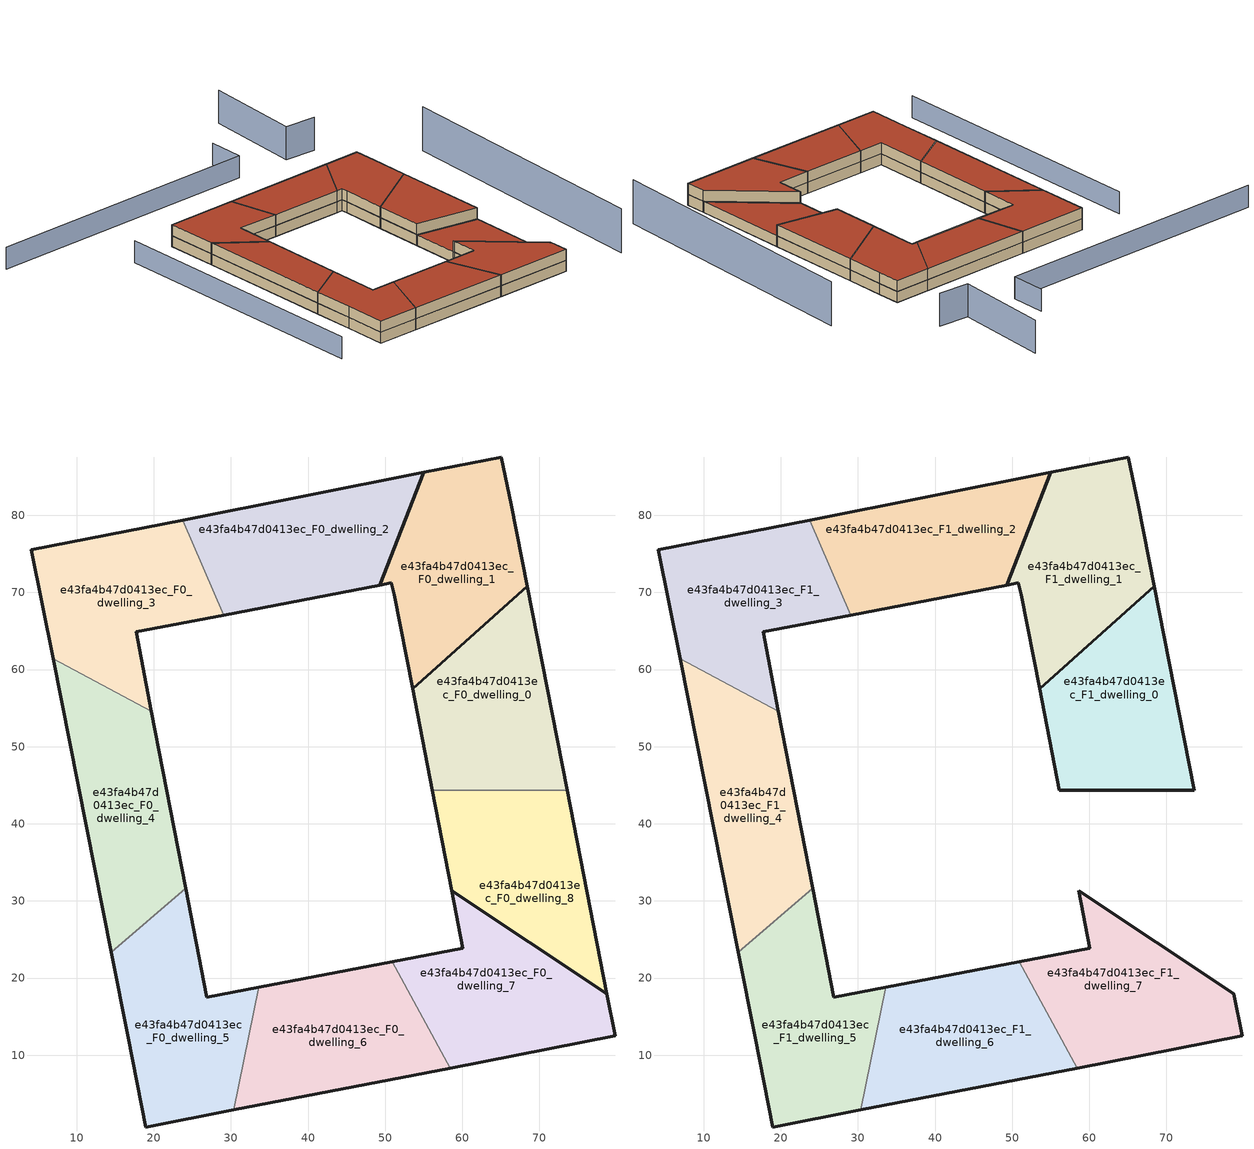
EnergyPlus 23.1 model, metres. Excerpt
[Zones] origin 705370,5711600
e43fa4b47d0413ec_F0_dwelling_0
 floor ground (EU_floor_Construction): 73.58,44.37 68.42,70.8 53.54,57.49 56.07,44.37 z0
 wall outside (EU_wall_Construction): 56.07,44.37 53.54,57.49 68.42,70.8 73.58,44.37 z0:3
 wall to e43fa4b47d0413ec_F0_dwelling_8 (EU_wall_Construction): 73.58,44.37 56.07,44.37 z0:3
e43fa4b47d0413ec_F0_dwelling_1
 floor ground (EU_floor_Construction): 68.42,70.8 66.36,81.37 65.07,87.55 54.99,85.56 49.27,70.95 50.8,71.24 51.19,69.67 53.54,57.49 z0
 wall outside (EU_wall_Construction): 53.54,57.49 51.19,69.67 50.8,71.24 49.27,70.95 54.99,85.56 65.07,87.55 66.36,81.37 68.42,70.8 53.54,57.49 z0:3
e43fa4b47d0413ec_F0_dwelling_2
 floor ground (EU_floor_Construction): 49.27,70.95 54.99,85.56 23.73,79.38 29.06,67.05 z0
 wall outside (EU_wall_Construction): 23.73,79.38 54.99,85.56 49.27,70.95 29.06,67.05 z0:3
 wall to e43fa4b47d0413ec_F0_dwelling_3 (EU_wall_Construction): 29.06,67.05 23.73,79.38 z0:3
e43fa4b47d0413ec_F0_dwelling_3
 floor ground (EU_floor_Construction): 19.67,54.61 17.69,64.87 29.06,67.05 23.73,79.38 4.13,75.51 6.93,61.41 z0
 wall outside (EU_wall_Construction): 29.06,67.05 17.69,64.87 19.67,54.61 / 6.93,61.41 4.13,75.51 23.73,79.38 z0:3
 wall to e43fa4b47d0413ec_F0_dwelling_4 (EU_wall_Construction): 19.67,54.61 6.93,61.41 z0:3
e43fa4b47d0413ec_F0_dwelling_4
 floor ground (EU_floor_Construction): 24.11,31.66 19.67,54.61 6.93,61.41 14.47,23.36 z0
 wall outside (EU_wall_Construction): 19.67,54.61 24.11,31.66 / 14.47,23.36 6.93,61.41 z0:3
 wall to e43fa4b47d0413ec_F0_dwelling_5 (EU_wall_Construction): 24.11,31.66 14.47,23.36 z0:3
e43fa4b47d0413ec_F0_dwelling_5
 floor ground (EU_floor_Construction): 30.36,2.9 33.62,18.79 26.85,17.48 24.11,31.66 14.47,23.36 16.68,12.25 18.92,0.68 z0
 wall outside (EU_wall_Construction): 24.11,31.66 26.85,17.48 33.62,18.79 / 30.36,2.9 18.92,0.68 16.68,12.25 14.47,23.36 z0:3
 wall to e43fa4b47d0413ec_F0_dwelling_6 (EU_wall_Construction): 33.62,18.79 30.36,2.9 z0:3
e43fa4b47d0413ec_F0_dwelling_6
 floor ground (EU_floor_Construction): 58.4,8.33 50.92,22.13 33.62,18.79 30.36,2.9 z0
 wall outside (EU_wall_Construction): 33.62,18.79 50.92,22.13 / 58.4,8.33 30.36,2.9 z0:3
 wall to e43fa4b47d0413ec_F0_dwelling_7 (EU_wall_Construction): 50.92,22.13 58.4,8.33 z0:3
e43fa4b47d0413ec_F0_dwelling_7
 floor ground (EU_floor_Construction): 79.79,12.49 78.72,17.98 58.59,31.31 60.03,23.88 50.92,22.13 58.4,8.33 z0
 wall outside (EU_wall_Construction): 50.92,22.13 60.03,23.88 58.59,31.31 78.72,17.98 79.79,12.49 58.4,8.33 z0:3
e43fa4b47d0413ec_F0_dwelling_8
 floor ground (EU_floor_Construction): 78.72,17.98 73.58,44.37 56.07,44.37 58.59,31.31 z0
 wall outside (EU_wall_Construction): 73.58,44.37 78.72,17.98 58.59,31.31 56.07,44.37 z0:3
 roof outside (EU_roof_Construction): 73.58,44.37 78.72,17.98 58.59,31.31 56.07,44.37 z3
e43fa4b47d0413ec_F1_dwelling_0
 floor to e43fa4b47d0413ec_F0_dwelling_0 (EU_floor_Construction): 73.58,44.37 68.42,70.8 53.54,57.49 56.07,44.37 z3
 wall outside (EU_wall_Construction): 56.07,44.37 53.54,57.49 68.42,70.8 73.58,44.37 56.07,44.37 z3:6
 roof outside (EU_roof_Construction): 68.42,70.8 73.58,44.37 56.07,44.37 53.54,57.49 z6
e43fa4b47d0413ec_F1_dwelling_1
 floor to e43fa4b47d0413ec_F0_dwelling_1 (EU_floor_Construction): 68.42,70.8 66.36,81.37 65.07,87.55 54.99,85.56 49.27,70.95 50.8,71.24 51.19,69.67 53.54,57.49 z3
 wall outside (EU_wall_Construction): 53.54,57.49 51.19,69.67 50.8,71.24 49.27,70.95 54.99,85.56 65.07,87.55 66.36,81.37 68.42,70.8 53.54,57.49 z3:6
 roof outside (EU_roof_Construction): 65.07,87.55 66.36,81.37 68.42,70.8 53.54,57.49 51.19,69.67 50.8,71.24 49.27,70.95 54.99,85.56 z6
e43fa4b47d0413ec_F1_dwelling_2
 floor to e43fa4b47d0413ec_F0_dwelling_2 (EU_floor_Construction): 49.27,70.95 54.99,85.56 23.73,79.38 29.05,67.05 z3
 wall outside (EU_wall_Construction): 23.73,79.38 54.99,85.56 49.27,70.95 29.06,67.05 z3:6
 wall to e43fa4b47d0413ec_F1_dwelling_3 (EU_wall_Construction): 29.06,67.05 23.73,79.38 z3:6
 roof outside (EU_roof_Construction): 54.99,85.56 49.27,70.95 29.06,67.05 23.73,79.38 z6
e43fa4b47d0413ec_F1_dwelling_3
 floor to e43fa4b47d0413ec_F0_dwelling_3 (EU_floor_Construction): 19.67,54.61 17.69,64.87 29.05,67.05 23.73,79.38 4.13,75.51 6.93,61.41 z3
 wall outside (EU_wall_Construction): 29.06,67.05 17.69,64.87 19.67,54.61 / 6.93,61.41 4.13,75.51 23.73,79.38 z3:6
 wall to e43fa4b47d0413ec_F1_dwelling_4 (EU_wall_Construction): 19.67,54.61 6.93,61.41 z3:6
 roof outside (EU_roof_Construction): 23.73,79.38 29.06,67.05 17.69,64.87 19.67,54.61 6.93,61.41 4.13,75.51 z6
e43fa4b47d0413ec_F1_dwelling_4
 floor to e43fa4b47d0413ec_F0_dwelling_4 (EU_floor_Construction): 24.11,31.66 19.67,54.61 6.93,61.41 14.47,23.36 z3
 wall outside (EU_wall_Construction): 19.67,54.61 24.11,31.66 / 14.47,23.36 6.93,61.41 z3:6
 wall to e43fa4b47d0413ec_F1_dwelling_5 (EU_wall_Construction): 24.11,31.66 14.47,23.36 z3:6
 roof outside (EU_roof_Construction): 19.67,54.61 24.11,31.66 14.47,23.36 6.93,61.41 z6
e43fa4b47d0413ec_F1_dwelling_5
 floor to e43fa4b47d0413ec_F0_dwelling_5 (EU_floor_Construction): 30.36,2.9 33.62,18.79 26.85,17.48 24.11,31.66 14.47,23.36 16.68,12.25 18.92,0.68 z3
 wall outside (EU_wall_Construction): 24.11,31.66 26.85,17.48 33.62,18.79 / 30.36,2.9 18.92,0.68 16.68,12.25 14.47,23.36 z3:6
 wall to e43fa4b47d0413ec_F1_dwelling_6 (EU_wall_Construction): 33.62,18.79 30.36,2.9 z3:6
 roof outside (EU_roof_Construction): 24.11,31.66 26.85,17.48 33.62,18.79 30.36,2.9 18.92,0.68 16.68,12.25 14.47,23.36 z6
e43fa4b47d0413ec_F1_dwelling_6
 floor to e43fa4b47d0413ec_F0_dwelling_6 (EU_floor_Construction): 58.4,8.33 50.92,22.13 33.62,18.79 30.36,2.9 z3
 wall outside (EU_wall_Construction): 33.62,18.79 50.92,22.13 / 58.4,8.33 30.36,2.9 z3:6
 wall to e43fa4b47d0413ec_F1_dwelling_7 (EU_wall_Construction): 50.92,22.13 58.4,8.33 z3:6
 roof outside (EU_roof_Construction): 50.92,22.13 58.4,8.33 30.36,2.9 33.62,18.79 z6
e43fa4b47d0413ec_F1_dwelling_7
 floor to e43fa4b47d0413ec_F0_dwelling_7 (EU_floor_Construction): 79.79,12.49 78.72,17.98 58.59,31.31 60.02,23.88 50.92,22.13 58.4,8.33 z3
 wall outside (EU_wall_Construction): 50.92,22.13 60.03,23.88 58.59,31.31 78.72,17.98 79.79,12.49 58.4,8.33 z3:6
 roof outside (EU_roof_Construction): 78.72,17.98 79.79,12.49 58.4,8.33 50.92,22.13 60.03,23.88 58.59,31.31 z6
shading: -8.59,72.24 6.16,-1.78 / 37.24,110.31 39.13,100.76 / 39.13,100.76 -37.59,85.63 z0:6; 63.27,104.77 54.47,103.7 / 54.47,103.7 51.23,130.26 z0:9; 96.94,14.62 86,90.58 z0:12
[Building]
EU S2 Campaign: North Axis=0; Terrain=City; Solar Distribution=FullExterior
[Site:Location]
London: Latitude=51.5; Longitude=-0.5; Time Zone=0; Elevation=25
[SizingPeriod:WeatherFileDays]
AnnualSizingPeriod: Begin Month=1; Begin Day of Month=1; End Month=12; End Day of Month=31; Day of Week for Start Day=Monday; Use Weather File Daylight Saving Period=No; Use Weather File Rain and Snow Indicators=No
[MATERIAL]
EU_InternalMass_Material: Roughness=MediumRough; Thickness=0.1; Conductivity=1; Density=1800; Specific Heat=900; Thermal Absorptance=0.9; Solar Absorptance=0.7; Visible Absorptance=0.7
[MATERIAL:NOMASS] Roughness=MediumRough; Thermal Absorptance=0.9; Solar Absorptance=0.7; Visible Absorptance=0.7
Name | Thermal Resistance
EU_wall_NoMass | 1.04674
EU_roof_NoMass | 4.32442
EU_floor_NoMass | 2.04616
[CONSTRUCTION]
EU_wall_Construction: EU_wall_NoMass
EU_roof_Construction: EU_roof_NoMass
EU_floor_Construction: EU_floor_NoMass
EU_InternalMass_Construction: EU_InternalMass_Material
[ZONE] Type=1; Multiplier=1; Ceiling Height=autocalculate; Floor Area=autocalculate; Part of Total Floor Area=Yes
Name | Volume
e43fa4b47d0413ec_F0_dwelling_0; e43fa4b47d0413ec_F1_dwelling_0 | 1037.24
e43fa4b47d0413ec_F0_dwelling_1; e43fa4b47d0413ec_F1_dwelling_1; e43fa4b47d0413ec_F0_dwelling_2; e43fa4b47d0413ec_F1_dwelling_2; e43fa4b47d0413ec_F0_dwelling_5; e43fa4b47d0413ec_F1_dwelling_5 | 1037.21
e43fa4b47d0413ec_F0_dwelling_3; e43fa4b47d0413ec_F1_dwelling_3; e43fa4b47d0413ec_F0_dwelling_4; e43fa4b47d0413ec_F1_dwelling_4 | 1037.2
e43fa4b47d0413ec_F0_dwelling_6; e43fa4b47d0413ec_F1_dwelling_6; e43fa4b47d0413ec_F0_dwelling_7; e43fa4b47d0413ec_F1_dwelling_7 | 1037.15
e43fa4b47d0413ec_F0_dwelling_8 | 1037.25
[INTERNALMASS] Construction=EU_InternalMass_Construction
Name | Zone or ZoneList | Surface Area
e43fa4b47d0413ec_F0_dwelling_0_EU_InternalMass | e43fa4b47d0413ec_F0_dwelling_0 | 345.748
e43fa4b47d0413ec_F0_dwelling_1_EU_InternalMass | e43fa4b47d0413ec_F0_dwelling_1 | 345.737
e43fa4b47d0413ec_F0_dwelling_2_EU_InternalMass | e43fa4b47d0413ec_F0_dwelling_2 | 345.737
e43fa4b47d0413ec_F0_dwelling_3_EU_InternalMass | e43fa4b47d0413ec_F0_dwelling_3 | 345.734
e43fa4b47d0413ec_F0_dwelling_4_EU_InternalMass | e43fa4b47d0413ec_F0_dwelling_4 | 345.734
e43fa4b47d0413ec_F0_dwelling_5_EU_InternalMass | e43fa4b47d0413ec_F0_dwelling_5 | 345.735
e43fa4b47d0413ec_F0_dwelling_6_EU_InternalMass | e43fa4b47d0413ec_F0_dwelling_6 | 345.718
e43fa4b47d0413ec_F0_dwelling_7_EU_InternalMass | e43fa4b47d0413ec_F0_dwelling_7 | 345.748
e43fa4b47d0413ec_F0_dwelling_8_EU_InternalMass | e43fa4b47d0413ec_F0_dwelling_8 | 345.751
e43fa4b47d0413ec_F1_dwelling_0_EU_InternalMass | e43fa4b47d0413ec_F1_dwelling_0 | 388.957
e43fa4b47d0413ec_F1_dwelling_1_EU_InternalMass | e43fa4b47d0413ec_F1_dwelling_1 | 388.966
e43fa4b47d0413ec_F1_dwelling_2_EU_InternalMass | e43fa4b47d0413ec_F1_dwelling_2 | 469.615
e43fa4b47d0413ec_F1_dwelling_3_EU_InternalMass | e43fa4b47d0413ec_F1_dwelling_3 | 308.289
e43fa4b47d0413ec_F1_dwelling_4_EU_InternalMass | e43fa4b47d0413ec_F1_dwelling_4 | 388.967
e43fa4b47d0413ec_F1_dwelling_5_EU_InternalMass | e43fa4b47d0413ec_F1_dwelling_5 | 388.931
e43fa4b47d0413ec_F1_dwelling_6_EU_InternalMass | e43fa4b47d0413ec_F1_dwelling_6 | 388.97
e43fa4b47d0413ec_F1_dwelling_7_EU_InternalMass | e43fa4b47d0413ec_F1_dwelling_7 | 388.971
[OTHEREQUIPMENT] Fuel Type=Electricity; Design Level Calculation Method=Watts/Area; Power per Zone Floor Area=1; Fraction Latent=0; Fraction Radiant=0; Fraction Lost=0; Carbon Dioxide Generation Rate=0; EndUse Subcategory=EU_Step8_InternalGains
Name | Zone or ZoneList or Space or SpaceList | Schedule
EU_Step8_InternalGain_e43fa4b47d0413ec_F0_dwelling_0_f000 | e43fa4b47d0413ec_F0_dwelling_0 | EU_Step8_GainSchedule_e43fa4b47d0413ec_F0_dwelling_0_f000
EU_Step8_InternalGain_e43fa4b47d0413ec_F0_dwelling_1_f000 | e43fa4b47d0413ec_F0_dwelling_1 | EU_Step8_GainSchedule_e43fa4b47d0413ec_F0_dwelling_1_f000
EU_Step8_InternalGain_e43fa4b47d0413ec_F0_dwelling_2_f000 | e43fa4b47d0413ec_F0_dwelling_2 | EU_Step8_GainSchedule_e43fa4b47d0413ec_F0_dwelling_2_f000
EU_Step8_InternalGain_e43fa4b47d0413ec_F0_dwelling_3_f000 | e43fa4b47d0413ec_F0_dwelling_3 | EU_Step8_GainSchedule_e43fa4b47d0413ec_F0_dwelling_3_f000
EU_Step8_InternalGain_e43fa4b47d0413ec_F0_dwelling_4_f000 | e43fa4b47d0413ec_F0_dwelling_4 | EU_Step8_GainSchedule_e43fa4b47d0413ec_F0_dwelling_4_f000
EU_Step8_InternalGain_e43fa4b47d0413ec_F0_dwelling_5_f000 | e43fa4b47d0413ec_F0_dwelling_5 | EU_Step8_GainSchedule_e43fa4b47d0413ec_F0_dwelling_5_f000
EU_Step8_InternalGain_e43fa4b47d0413ec_F0_dwelling_6_f000 | e43fa4b47d0413ec_F0_dwelling_6 | EU_Step8_GainSchedule_e43fa4b47d0413ec_F0_dwelling_6_f000
EU_Step8_InternalGain_e43fa4b47d0413ec_F0_dwelling_7_f000 | e43fa4b47d0413ec_F0_dwelling_7 | EU_Step8_GainSchedule_e43fa4b47d0413ec_F0_dwelling_7_f000
EU_Step8_InternalGain_e43fa4b47d0413ec_F0_dwelling_8_f000 | e43fa4b47d0413ec_F0_dwelling_8 | EU_Step8_GainSchedule_e43fa4b47d0413ec_F0_dwelling_8_f000
EU_Step8_InternalGain_e43fa4b47d0413ec_F1_dwelling_0_f000 | e43fa4b47d0413ec_F1_dwelling_0 | EU_Step8_GainSchedule_e43fa4b47d0413ec_F1_dwelling_0_f000
EU_Step8_InternalGain_e43fa4b47d0413ec_F1_dwelling_1_f000 | e43fa4b47d0413ec_F1_dwelling_1 | EU_Step8_GainSchedule_e43fa4b47d0413ec_F1_dwelling_1_f000
EU_Step8_InternalGain_e43fa4b47d0413ec_F1_dwelling_2_f000 | e43fa4b47d0413ec_F1_dwelling_2 | EU_Step8_GainSchedule_e43fa4b47d0413ec_F1_dwelling_2_f000
EU_Step8_InternalGain_e43fa4b47d0413ec_F1_dwelling_3_f000 | e43fa4b47d0413ec_F1_dwelling_3 | EU_Step8_GainSchedule_e43fa4b47d0413ec_F1_dwelling_3_f000
EU_Step8_InternalGain_e43fa4b47d0413ec_F1_dwelling_4_f000 | e43fa4b47d0413ec_F1_dwelling_4 | EU_Step8_GainSchedule_e43fa4b47d0413ec_F1_dwelling_4_f000
EU_Step8_InternalGain_e43fa4b47d0413ec_F1_dwelling_5_f000 | e43fa4b47d0413ec_F1_dwelling_5 | EU_Step8_GainSchedule_e43fa4b47d0413ec_F1_dwelling_5_f000
EU_Step8_InternalGain_e43fa4b47d0413ec_F1_dwelling_6_f000 | e43fa4b47d0413ec_F1_dwelling_6 | EU_Step8_GainSchedule_e43fa4b47d0413ec_F1_dwelling_6_f000
EU_Step8_InternalGain_e43fa4b47d0413ec_F1_dwelling_7_f000 | e43fa4b47d0413ec_F1_dwelling_7 | EU_Step8_GainSchedule_e43fa4b47d0413ec_F1_dwelling_7_f000
[ZONEVENTILATION:DESIGNFLOWRATE] Schedule=EU_AlwaysOn; Design Flow Rate Calculation Method=AirChanges/Hour; Air Changes per Hour=0.488719; Ventilation Type=Natural; Fan Pressure Rise=0; Fan Total Efficiency=1; Constant Term Coefficient=1; Temperature Term Coefficient=0; Velocity Term Coefficient=0; Velocity Squared Term Coefficient=0; Minimum Indoor Temperature=-100; Maximum Indoor Temperature=100; Delta Temperature=-100; Minimum Outdoor Temperature=-100; Maximum Outdoor Temperature=100; Maximum Wind Speed=40
Name | Zone or ZoneList or Space or SpaceList
EU_ConstantAir_e43fa4b47d0413ec_F0_dwelling_0 | e43fa4b47d0413ec_F0_dwelling_0
EU_ConstantAir_e43fa4b47d0413ec_F0_dwelling_1 | e43fa4b47d0413ec_F0_dwelling_1
EU_ConstantAir_e43fa4b47d0413ec_F0_dwelling_2 | e43fa4b47d0413ec_F0_dwelling_2
EU_ConstantAir_e43fa4b47d0413ec_F0_dwelling_3 | e43fa4b47d0413ec_F0_dwelling_3
EU_ConstantAir_e43fa4b47d0413ec_F0_dwelling_4 | e43fa4b47d0413ec_F0_dwelling_4
EU_ConstantAir_e43fa4b47d0413ec_F0_dwelling_5 | e43fa4b47d0413ec_F0_dwelling_5
EU_ConstantAir_e43fa4b47d0413ec_F0_dwelling_6 | e43fa4b47d0413ec_F0_dwelling_6
EU_ConstantAir_e43fa4b47d0413ec_F0_dwelling_7 | e43fa4b47d0413ec_F0_dwelling_7
EU_ConstantAir_e43fa4b47d0413ec_F0_dwelling_8 | e43fa4b47d0413ec_F0_dwelling_8
EU_ConstantAir_e43fa4b47d0413ec_F1_dwelling_0 | e43fa4b47d0413ec_F1_dwelling_0
EU_ConstantAir_e43fa4b47d0413ec_F1_dwelling_1 | e43fa4b47d0413ec_F1_dwelling_1
EU_ConstantAir_e43fa4b47d0413ec_F1_dwelling_2 | e43fa4b47d0413ec_F1_dwelling_2
EU_ConstantAir_e43fa4b47d0413ec_F1_dwelling_3 | e43fa4b47d0413ec_F1_dwelling_3
EU_ConstantAir_e43fa4b47d0413ec_F1_dwelling_4 | e43fa4b47d0413ec_F1_dwelling_4
EU_ConstantAir_e43fa4b47d0413ec_F1_dwelling_5 | e43fa4b47d0413ec_F1_dwelling_5
EU_ConstantAir_e43fa4b47d0413ec_F1_dwelling_6 | e43fa4b47d0413ec_F1_dwelling_6
EU_ConstantAir_e43fa4b47d0413ec_F1_dwelling_7 | e43fa4b47d0413ec_F1_dwelling_7
[HVACTEMPLATE:THERMOSTAT] Constant Heating Setpoint=20; Constant Cooling Setpoint=50
EU_HeatOnly_e43fa4b47d0413ec_F0_dwelling_0; EU_HeatOnly_e43fa4b47d0413ec_F0_dwelling_1; EU_HeatOnly_e43fa4b47d0413ec_F0_dwelling_2; EU_HeatOnly_e43fa4b47d0413ec_F0_dwelling_3; EU_HeatOnly_e43fa4b47d0413ec_F0_dwelling_4; EU_HeatOnly_e43fa4b47d0413ec_F0_dwelling_5; EU_HeatOnly_e43fa4b47d0413ec_F0_dwelling_6; EU_HeatOnly_e43fa4b47d0413ec_F0_dwelling_7; EU_HeatOnly_e43fa4b47d0413ec_F0_dwelling_8; EU_HeatOnly_e43fa4b47d0413ec_F1_dwelling_0; EU_HeatOnly_e43fa4b47d0413ec_F1_dwelling_1; EU_HeatOnly_e43fa4b47d0413ec_F1_dwelling_2; EU_HeatOnly_e43fa4b47d0413ec_F1_dwelling_3; EU_HeatOnly_e43fa4b47d0413ec_F1_dwelling_4; EU_HeatOnly_e43fa4b47d0413ec_F1_dwelling_5; EU_HeatOnly_e43fa4b47d0413ec_F1_dwelling_6; EU_HeatOnly_e43fa4b47d0413ec_F1_dwelling_7
[HVACTEMPLATE:ZONE:IDEALLOADSAIRSYSTEM] System Availability Schedule=EU_AlwaysOn; Maximum Heating Supply Air Temperature=50; Minimum Cooling Supply Air Temperature=13; Maximum Heating Supply Air Humidity Ratio=0.0156; Minimum Cooling Supply Air Humidity Ratio=0.0077; Heating Limit=NoLimit; Cooling Limit=NoLimit; Heating Availability Schedule=EU_AlwaysOn; Cooling Availability Schedule=EU_CoolingOff; Dehumidification Control Type=ConstantSensibleHeatRatio; Cooling Sensible Heat Ratio=0.7; Dehumidification Setpoint=60; Humidification Control Type=None; Humidification Setpoint=30; Outdoor Air Method=None; Outdoor Air Flow Rate per Person=0.00944; Outdoor Air Flow Rate per Zone Floor Area=0; Outdoor Air Flow Rate per Zone=0; Demand Controlled Ventilation Type=None; Outdoor Air Economizer Type=NoEconomizer; Heat Recovery Type=None; Sensible Heat Recovery Effectiveness=0.7; Latent Heat Recovery Effectiveness=0.65
Name | Template Thermostat
e43fa4b47d0413ec_F0_dwelling_0 | EU_HeatOnly_e43fa4b47d0413ec_F0_dwelling_0
e43fa4b47d0413ec_F0_dwelling_1 | EU_HeatOnly_e43fa4b47d0413ec_F0_dwelling_1
e43fa4b47d0413ec_F0_dwelling_2 | EU_HeatOnly_e43fa4b47d0413ec_F0_dwelling_2
e43fa4b47d0413ec_F0_dwelling_3 | EU_HeatOnly_e43fa4b47d0413ec_F0_dwelling_3
e43fa4b47d0413ec_F0_dwelling_4 | EU_HeatOnly_e43fa4b47d0413ec_F0_dwelling_4
e43fa4b47d0413ec_F0_dwelling_5 | EU_HeatOnly_e43fa4b47d0413ec_F0_dwelling_5
e43fa4b47d0413ec_F0_dwelling_6 | EU_HeatOnly_e43fa4b47d0413ec_F0_dwelling_6
e43fa4b47d0413ec_F0_dwelling_7 | EU_HeatOnly_e43fa4b47d0413ec_F0_dwelling_7
e43fa4b47d0413ec_F0_dwelling_8 | EU_HeatOnly_e43fa4b47d0413ec_F0_dwelling_8
e43fa4b47d0413ec_F1_dwelling_0 | EU_HeatOnly_e43fa4b47d0413ec_F1_dwelling_0
e43fa4b47d0413ec_F1_dwelling_1 | EU_HeatOnly_e43fa4b47d0413ec_F1_dwelling_1
e43fa4b47d0413ec_F1_dwelling_2 | EU_HeatOnly_e43fa4b47d0413ec_F1_dwelling_2
e43fa4b47d0413ec_F1_dwelling_3 | EU_HeatOnly_e43fa4b47d0413ec_F1_dwelling_3
e43fa4b47d0413ec_F1_dwelling_4 | EU_HeatOnly_e43fa4b47d0413ec_F1_dwelling_4
e43fa4b47d0413ec_F1_dwelling_5 | EU_HeatOnly_e43fa4b47d0413ec_F1_dwelling_5
e43fa4b47d0413ec_F1_dwelling_6 | EU_HeatOnly_e43fa4b47d0413ec_F1_dwelling_6
e43fa4b47d0413ec_F1_dwelling_7 | EU_HeatOnly_e43fa4b47d0413ec_F1_dwelling_7
[SIZING:ZONE] Zone Cooling Design Supply Air Temperature Input Method=SupplyAirTemperature; Zone Cooling Design Supply Air Temperature=13; Zone Heating Design Supply Air Temperature Input Method=SupplyAirTemperature; Zone Heating Design Supply Air Temperature=50; Zone Cooling Design Supply Air Humidity Ratio=0.008; Zone Heating Design Supply Air Humidity Ratio=0.008; Cooling Design Air Flow Method=DesignDay; Cooling Design Air Flow Rate=0; Cooling Minimum Air Flow per Zone Floor Area=0.000762; Cooling Minimum Air Flow=0; Cooling Minimum Air Flow Fraction=0.2; Heating Design Air Flow Method=DesignDay; Heating Design Air Flow Rate=0; Heating Maximum Air Flow per Zone Floor Area=0.002032; Heating Maximum Air Flow=0.141576; Heating Maximum Air Flow Fraction=0.3; Account for Dedicated Outdoor Air System=No; Dedicated Outdoor Air System Control Strategy=NeutralSupplyAir; Dedicated Outdoor Air Low Setpoint Temperature for Design=autosize; Dedicated Outdoor Air High Setpoint Temperature for Design=autosize; Zone Load Sizing Method=Sensible Load Only No Latent Load; Zone Latent Cooling Design Supply Air Humidity Ratio Input Method=HumidityRatioDifference; Zone Cooling Design Supply Air Humidity Ratio Difference=0.005; Zone Latent Heating Design Supply Air Humidity Ratio Input Method=HumidityRatioDifference; Zone Humidification Design Supply Air Humidity Ratio Difference=0.005
e43fa4b47d0413ec_F0_dwelling_0; e43fa4b47d0413ec_F0_dwelling_1; e43fa4b47d0413ec_F0_dwelling_2; e43fa4b47d0413ec_F0_dwelling_3; e43fa4b47d0413ec_F0_dwelling_4; e43fa4b47d0413ec_F0_dwelling_5; e43fa4b47d0413ec_F0_dwelling_6; e43fa4b47d0413ec_F0_dwelling_7; e43fa4b47d0413ec_F0_dwelling_8; e43fa4b47d0413ec_F1_dwelling_0; e43fa4b47d0413ec_F1_dwelling_1; e43fa4b47d0413ec_F1_dwelling_2; e43fa4b47d0413ec_F1_dwelling_3; e43fa4b47d0413ec_F1_dwelling_4; e43fa4b47d0413ec_F1_dwelling_5; e43fa4b47d0413ec_F1_dwelling_6; e43fa4b47d0413ec_F1_dwelling_7
[SCHEDULE:CONSTANT]
Name | Hourly Value
EU_AlwaysOn | 1
EU_CoolingOff | 0
[SCHEDULE:FILE] Column Number=1; Rows to Skip at Top=0; Number of Hours of Data=8760; Column Separator=Comma; Interpolate to Timestep=No; Minutes per Item=60; Adjust Schedule for Daylight Savings=Yes
Name | File
EU_Step8_GainSchedule_e43fa4b47d0413ec_F0_dwelling_0_f000 | ../../schedules/e43fa4b47d0413ec/e43fa4b47d0413ec_F0_dwelling_0_f000_gain.csv
EU_Step8_GainSchedule_e43fa4b47d0413ec_F0_dwelling_1_f000 | ../../schedules/e43fa4b47d0413ec/e43fa4b47d0413ec_F0_dwelling_1_f000_gain.csv
EU_Step8_GainSchedule_e43fa4b47d0413ec_F0_dwelling_2_f000 | ../../schedules/e43fa4b47d0413ec/e43fa4b47d0413ec_F0_dwelling_2_f000_gain.csv
EU_Step8_GainSchedule_e43fa4b47d0413ec_F0_dwelling_3_f000 | ../../schedules/e43fa4b47d0413ec/e43fa4b47d0413ec_F0_dwelling_3_f000_gain.csv
EU_Step8_GainSchedule_e43fa4b47d0413ec_F0_dwelling_4_f000 | ../../schedules/e43fa4b47d0413ec/e43fa4b47d0413ec_F0_dwelling_4_f000_gain.csv
EU_Step8_GainSchedule_e43fa4b47d0413ec_F0_dwelling_5_f000 | ../../schedules/e43fa4b47d0413ec/e43fa4b47d0413ec_F0_dwelling_5_f000_gain.csv
EU_Step8_GainSchedule_e43fa4b47d0413ec_F0_dwelling_6_f000 | ../../schedules/e43fa4b47d0413ec/e43fa4b47d0413ec_F0_dwelling_6_f000_gain.csv
EU_Step8_GainSchedule_e43fa4b47d0413ec_F0_dwelling_7_f000 | ../../schedules/e43fa4b47d0413ec/e43fa4b47d0413ec_F0_dwelling_7_f000_gain.csv
EU_Step8_GainSchedule_e43fa4b47d0413ec_F0_dwelling_8_f000 | ../../schedules/e43fa4b47d0413ec/e43fa4b47d0413ec_F0_dwelling_8_f000_gain.csv
EU_Step8_GainSchedule_e43fa4b47d0413ec_F1_dwelling_0_f000 | ../../schedules/e43fa4b47d0413ec/e43fa4b47d0413ec_F1_dwelling_0_f000_gain.csv
EU_Step8_GainSchedule_e43fa4b47d0413ec_F1_dwelling_1_f000 | ../../schedules/e43fa4b47d0413ec/e43fa4b47d0413ec_F1_dwelling_1_f000_gain.csv
EU_Step8_GainSchedule_e43fa4b47d0413ec_F1_dwelling_2_f000 | ../../schedules/e43fa4b47d0413ec/e43fa4b47d0413ec_F1_dwelling_2_f000_gain.csv
EU_Step8_GainSchedule_e43fa4b47d0413ec_F1_dwelling_3_f000 | ../../schedules/e43fa4b47d0413ec/e43fa4b47d0413ec_F1_dwelling_3_f000_gain.csv
EU_Step8_GainSchedule_e43fa4b47d0413ec_F1_dwelling_4_f000 | ../../schedules/e43fa4b47d0413ec/e43fa4b47d0413ec_F1_dwelling_4_f000_gain.csv
EU_Step8_GainSchedule_e43fa4b47d0413ec_F1_dwelling_5_f000 | ../../schedules/e43fa4b47d0413ec/e43fa4b47d0413ec_F1_dwelling_5_f000_gain.csv
EU_Step8_GainSchedule_e43fa4b47d0413ec_F1_dwelling_6_f000 | ../../schedules/e43fa4b47d0413ec/e43fa4b47d0413ec_F1_dwelling_6_f000_gain.csv
EU_Step8_GainSchedule_e43fa4b47d0413ec_F1_dwelling_7_f000 | ../../schedules/e43fa4b47d0413ec/e43fa4b47d0413ec_F1_dwelling_7_f000_gain.csv
